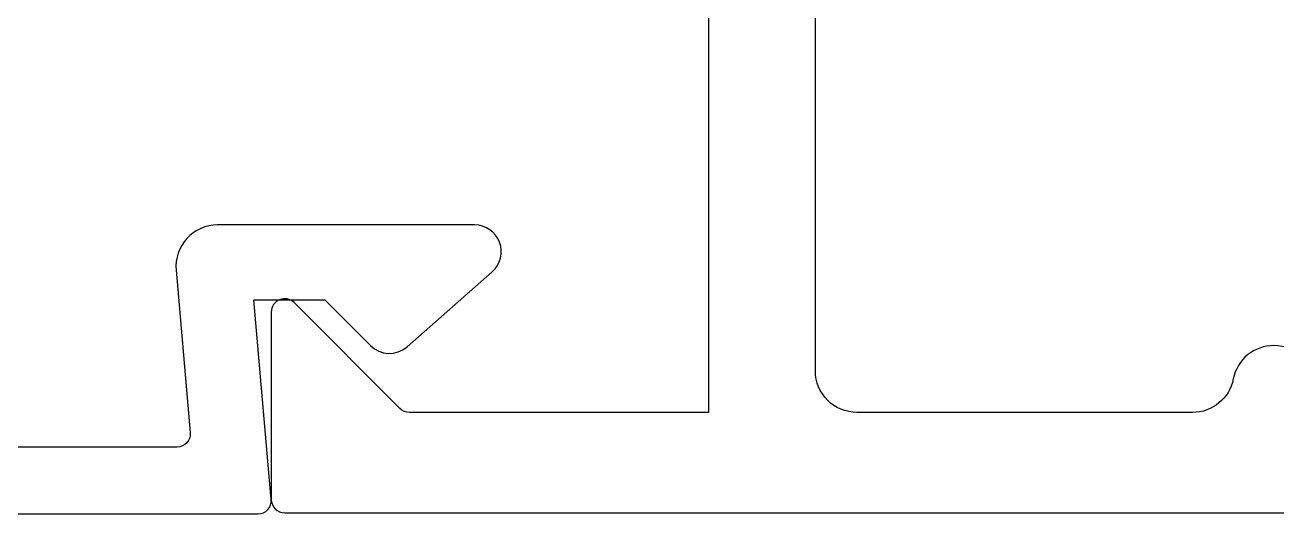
# Model space of a CAD drawing. Extents: x -23 to 190, y -172 to 85.
# Drawn here: x 19.101 to 20.037, y 48.753 to 49.118 of the extents above; entities that cross this region are included whole.
import ezdxf

# ---------------------------------------------------------------- set-up
doc = ezdxf.new("R2010")
doc.units = 0
doc.header["$MEASUREMENT"] = 0
doc.layers.get('0').update_dxf_attribs({"linetype": 'CONTINUOUS'})
doc.layers.add('FRAME', color=1, linetype='CONTINUOUS')

# ---------------------------------------------------------------- blocks, each defined once
blk = doc.blocks.new('3800 NAIL-ON FRAME')
for points in [[(1.3755, 0), (-1.3755, 0), (-1.3755, -0.22372, 0.198912), (-1.37257, -0.23079), (-1.29343, -0.30993, -0.668179), (-1.3005, -0.327), (-1.4405, -0.327, -0.414214), (-1.4505, -0.317), (-1.4505, 0.444, -0.414214)], [(-1.3565, 0.454, -0.414214), (-1.3255, 0.423, -0.358249), (-1.3505, 0.39259, 0.358249), (-1.3755, 0.36217), (-1.3755, 0.111, 0.414214), (-1.3445, 0.08), (-1.05516, 0.08, 0.5024), (-1.02547, 0.11991, -0.280293), (-0.98796, 0.26375, -0.498955), (-0.93903, 0.25603, -0.334263), (-0.94484, 0.2192, 2.470836), (-0.83216, 0.2192, -0.334263), (-0.83797, 0.25603), (-0.83797, 0.25603, -0.498955), (-0.78904, 0.26375, -0.280293), (-0.75153, 0.11991, 0.5024), (-0.72184, 0.08), (-0.5565, 0.08, 0.414214), (-0.5255, 0.111), (-0.5255, 0.399), (-0.4905, 0.434)]]:
    blk.add_lwpolyline(points, format="xyb")
blk = doc.blocks.new('3802 45 GLASS STOP')
blk.add_lwpolyline([(3.93313, -0.66796), (-0.00087, -0.66796, -0.414214), (-0.01087, -0.65796), (-0.01087, -0.00996, -0.440011), (0, 0), (0.14913, -0.01305), (0.14913, 0.04004), (0.11499, 0.07418, -0.395486), (0.11411, 0.10153), (0.17011, 0.16524, -0.691708), (0.20513, 0.15204), (0.20513, -0.04033, -0.440011), (0.17143, -0.07121), (0.05, -0.06059, 0.440011), (0.03913, -0.07055), (0.03913, -0.59296, 0.414214), (0.04913, -0.60296), (1.52013, -0.60296, 0.414214)], format="xyb")

msp = doc.modelspace()

# ---------------------------------------------------------------- block references
at = {"layer": 'FRAME', "xscale": -1, "rotation": 270}
for name, p in [('3800 NAIL-ON FRAME', (19.61178, 50.20422)), ('3802 45 GLASS STOP', (19.28478, 48.76372))]:
    msp.add_blockref(name, p, dxfattribs=at)

doc.saveas('drawing.dxf')
